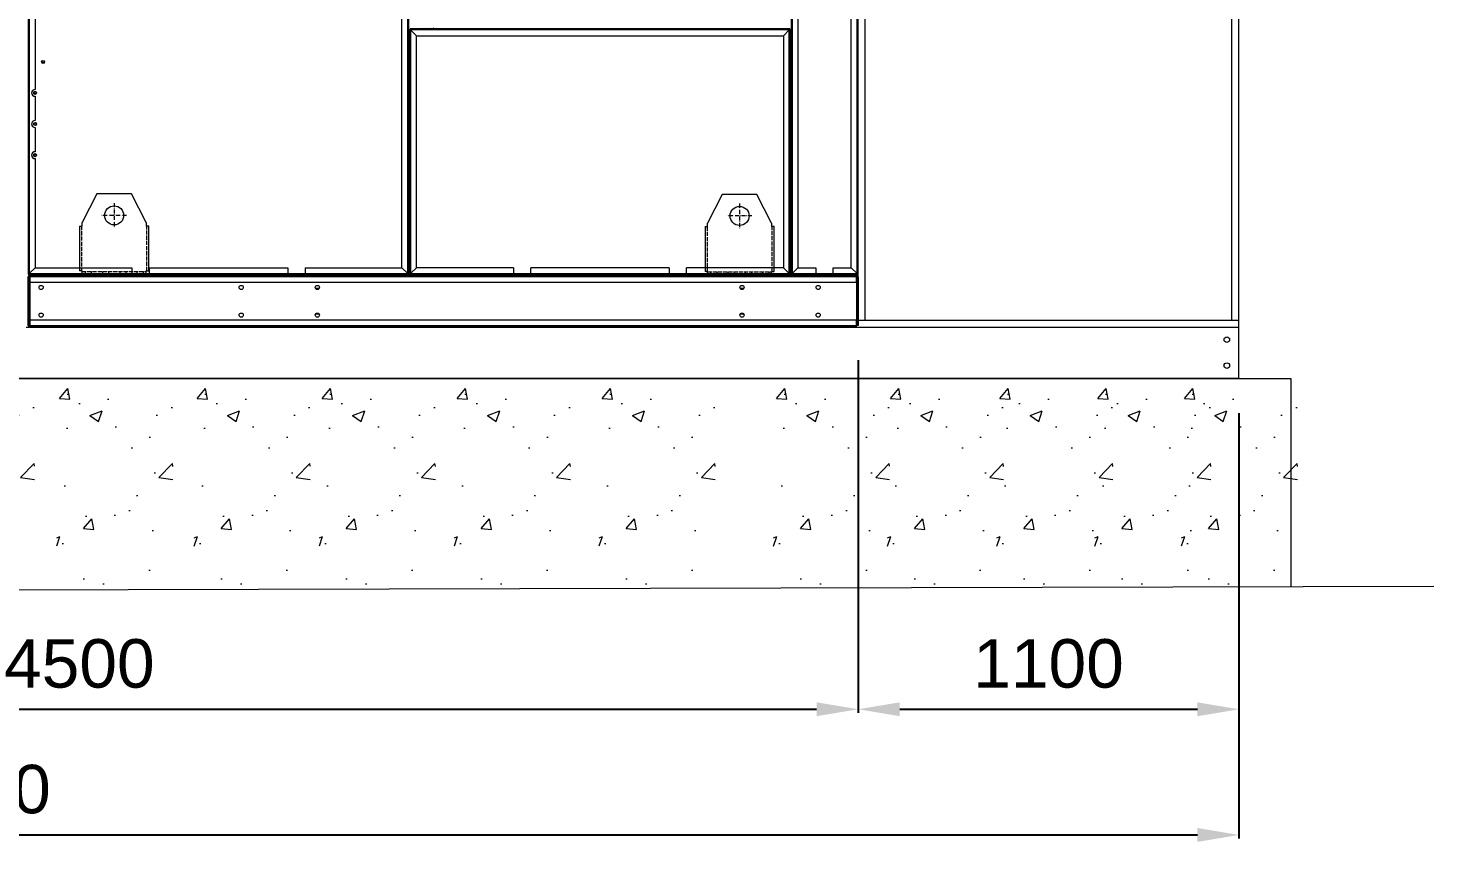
# Model space of a CAD drawing. Header units: millimetres. Extents: x -662982 to 31426, y -140792 to 22681.
# Drawn here: x 14714 to 18776, y 8001 to 10351 of the extents above; entities that cross this region are included whole.
import ezdxf

# ---------------------------------------------------------------- set-up
doc = ezdxf.new("R2010")
doc.units = ezdxf.units.MM
doc.linetypes.add('DASHDOT', pattern=[18.5, 12, -3, 0.5, -3])
doc.linetypes.add('DASHED', pattern=[15, 12, -3])
doc.layers.add('냉각탑_기초', color=23, linetype='Continuous')
doc.styles.get("Standard").update_dxf_attribs({"font": 'arial.ttf'})
doc.dimstyles.new('1.40', dxfattribs={"dimscale": 20, "dimtxt": 1.5, "dimasz": 1, "dimexe": 0.5, "dimexo": 0.5, "dimgap": 0.5, "dimtad": 1, "dimdec": 0, "dimzin": 0, "dimdsep": 46, "dimtxsty": 'Standard', "dimcen": 0, "dimclrd": 2, "dimclre": 2, "dimclrt": 3, "dimadec": 0, "dimazin": 0, "dimtfac": 1, "dimtdec": 0, "dimtmove": 0, "dimatfit": 0, "dimfxl": 1, "dimtolj": 1, "dimtzin": 0, "dimlwd": -1, "dimlwe": -1, "dimarcsym": 0})

# ---------------------------------------------------------------- blocks, each defined once
blk = doc.blocks.new('*D252')
at = {"color": 2, "transparency": 16777216}
for p, q in [((12612.3, 9387.4), (12612.3, 8373.9)), ((17112.3, 9392.1), (17112.3, 8373.9)), ((12732.3, 8383.9), (16992.3, 8383.9))]:
    blk.add_line(p, q, dxfattribs=at)
for points in [[(12732.3, 8403.9), (12732.3, 8363.9), (12612.3, 8383.9)], [(16992.3, 8403.9), (16992.3, 8363.9), (17112.3, 8383.9)]]:
    blk.add_solid(points, dxfattribs=at)
at = {"layer": 'Defpoints', "color": 0, "transparency": 16777216}
for p in [(12612.3, 9487.4), (17112.3, 9492.1), (17112.3, 8383.9)]:
    blk.add_point(p, dxfattribs=at)
at = {"color": 3, "lineweight": 5, "transparency": 16777216, "insert": (14862.3, 8515.4), "char_height": 140, "attachment_point": 5}
blk.add_mtext('\\A1;4500', dxfattribs=at)
blk = doc.blocks.new('*D253')
at = {"color": 2, "transparency": 16777216}
for p, q in [((17112.3, 9392.1), (17112.3, 8373.9)), ((18212.3, 9239.1), (18212.3, 8373.9)), ((17232.3, 8383.9), (18092.3, 8383.9))]:
    blk.add_line(p, q, dxfattribs=at)
for points in [[(17232.3, 8403.9), (17232.3, 8363.9), (17112.3, 8383.9)], [(18092.3, 8403.9), (18092.3, 8363.9), (18212.3, 8383.9)]]:
    blk.add_solid(points, dxfattribs=at)
at = {"layer": 'Defpoints', "color": 0, "transparency": 16777216}
for p in [(17112.3, 9492.1), (18212.3, 9339.1), (18212.3, 8383.9)]:
    blk.add_point(p, dxfattribs=at)
at = {"color": 3, "lineweight": 5, "transparency": 16777216, "insert": (17662.3, 8515.4), "char_height": 140, "attachment_point": 5}
blk.add_mtext('\\A1;1100', dxfattribs=at)
blk = doc.blocks.new('*D254')
at = {"color": 2, "transparency": 16777216}
for p, q in [((10912.3, 9239.1), (10912.3, 8010.9)), ((18212.3, 9239.1), (18212.3, 8010.9)), ((11032.3, 8020.9), (18092.3, 8020.9))]:
    blk.add_line(p, q, dxfattribs=at)
for points in [[(11032.3, 8040.9), (11032.3, 8000.9), (10912.3, 8020.9)], [(18092.3, 8040.9), (18092.3, 8000.9), (18212.3, 8020.9)]]:
    blk.add_solid(points, dxfattribs=at)
at = {"layer": 'Defpoints', "color": 0, "transparency": 16777216}
for p in [(10912.3, 9339.1), (18212.3, 9339.1), (18212.3, 8020.9)]:
    blk.add_point(p, dxfattribs=at)
at = {"color": 3, "lineweight": 5, "transparency": 16777216, "insert": (14562.3, 8152.4), "char_height": 140, "attachment_point": 5}
blk.add_mtext('\\A1;7300', dxfattribs=at)
blk = doc.blocks.new('457536')
at = {"color": 7, "lineweight": 5}
for p, q in [((114592.520962, 89152.297332), (114550.020962, 89069.297332)), ((114692.520962, 89152.297332), (114592.520962, 89152.297332)), ((114735.020962, 89069.297332), (114692.520962, 89152.297332)), ((114542.520962, 89059.297332), (114542.520962, 88929.797332)), ((114742.520962, 88929.797332), (114742.520962, 89059.297332)), ((114550.020962, 88922.297332), (114735.020962, 88922.297332))]:
    blk.add_line(p, q, dxfattribs=at)
at = {"color": 7, "linetype": 'DASHDOT', "lineweight": 5}
for p, q in [((114642.520962, 89126.047332), (114642.520962, 89054.547332)), ((114678.270962, 89090.297332), (114606.770962, 89090.297332))]:
    blk.add_line(p, q, dxfattribs=at)
at = {"color": 7, "lineweight": 5, "ltscale": 0.125}
for p, q in [((114550.020962, 89059.297332), (114550.020962, 89069.297332)), ((114735.020962, 89069.297332), (114735.020962, 89059.297332))]:
    blk.add_line(p, q, dxfattribs=at)
at = {"color": 7, "lineweight": 5, "ltscale": 0.09375}
for p, q in [((114542.520962, 89059.297332), (114550.020962, 89059.297332)), ((114742.520962, 89059.297332), (114735.020962, 89059.297332)), ((114550.020962, 88929.797332), (114542.520962, 88929.797332)), ((114550.020962, 88922.297332), (114550.020962, 88929.797332)), ((114735.020962, 88929.797332), (114742.520962, 88929.797332)), ((114735.020962, 88922.297332), (114735.020962, 88929.797332))]:
    blk.add_line(p, q, dxfattribs=at)
at = {"color": 7, "linetype": 'DASHED', "lineweight": 5}
for p, q in [((114548.520962, 89059.297332), (114548.520962, 88929.797332)), ((114736.520962, 88929.797332), (114736.520962, 89059.297332)), ((114550.020962, 88928.297332), (114735.020962, 88928.297332))]:
    blk.add_line(p, q, dxfattribs=at)
at = {"color": 7, "linetype": 'DASHED', "lineweight": 5, "ltscale": 0.075}
for p, q in [((114558.520962, 88928.297332), (114558.520962, 88922.297332)), ((114576.520962, 88928.297332), (114576.520962, 88922.297332)), ((114608.520962, 88928.297332), (114608.520962, 88922.297332)), ((114626.520962, 88928.297332), (114626.520962, 88922.297332)), ((114658.520962, 88928.297332), (114658.520962, 88922.297332)), ((114676.520962, 88928.297332), (114676.520962, 88922.297332)), ((114708.520962, 88928.297332), (114708.520962, 88922.297332)), ((114726.520962, 88928.297332), (114726.520962, 88922.297332))]:
    blk.add_line(p, q, dxfattribs=at)
at = {"color": 7, "lineweight": 5}
blk.add_circle((114642.520962, 89090.297332), 27.5, dxfattribs=at)
blk = doc.blocks.new('1')
at = {"color": 7, "lineweight": 20}
for p, q in [((14714.3, 12484.3), (14714.3, 9642.5)), ((14717.4, 12484.3), (14717.4, 9642.5)), ((15811.2, 9642.5), (15811.2, 12484.3)), ((15814.3, 9642.5), (15814.3, 12484.3)), ((16918.3, 12484.3), (16918.3, 9642.5)), ((16921.4, 12484.3), (16921.4, 9642.5)), ((17109.2, 9642.5), (17109.2, 12484.3)), ((17112.3, 9642.5), (17112.3, 12484.3)), ((14734.3, 12457.4), (14734.3, 10174.4)), ((15794.3, 9659.4), (15794.3, 12458.7)), ((16938.3, 12458.7), (16938.3, 9659.4)), ((17132.3, 9507.4), (17132.3, 12467.4)), ((17092.3, 9659.4), (17092.3, 11648.5)), ((16913.2, 10349.4), (15819.4, 10349.4)), ((16913.2, 10346.3), (15819.4, 10346.3)), ((15836.3, 10329.4), (16896.3, 10329.4)), ((14716.3, 9639), (17112.3, 9639)), ((14716.3, 9637.4), (17112.3, 9637.4)), ((14717.4, 9639.4), (15811.2, 9639.4)), ((17107.6, 9637.4), (14719, 9637.4)), ((17107.6, 9632.7), (14719, 9632.7)), ((15819.4, 9639.4), (16913.2, 9639.4)), ((14719, 9617.4), (17107.6, 9617.4)), ((17107.6, 9507.4), (14719, 9507.4)), ((17107.6, 9487.4), (14717, 9487.4)), ((14719, 9492.1), (17107.6, 9492.1)), ((14719, 9487.4), (17107.6, 9487.4))]:
    blk.add_line(p, q, dxfattribs=at)
at = {"lineweight": 20}
for p, q in [((18212.3, 9487.4), (18212.3, 12487.4)), ((18192.3, 9507.4), (18192.3, 12467.4)), ((17112.3, 9507.4), (18212.3, 9507.4)), ((17112.3, 9487.4), (18212.3, 9487.4))]:
    blk.add_line(p, q, dxfattribs=at)
at = {"color": 7, "lineweight": 20, "ltscale": 0.001111}
for p, q in [((15814.3, 10318.4), (15816.3, 10318.4)), ((16202.1, 10349.4), (16202.1, 10351.4)), ((16206.8, 10349.4), (16206.8, 10351.4)), ((16222.1, 10351.4), (16222.1, 10349.4)), ((16282.1, 10349.4), (16282.1, 10351.4)), ((16297.4, 10351.4), (16297.4, 10349.4)), ((16302.1, 10351.4), (16302.1, 10349.4)), ((15814.3, 9944), (15816.3, 9944)), ((15814.3, 9939.3), (15816.3, 9939.3)), ((15814.3, 9924), (15816.3, 9924)), ((16918.3, 9947.2), (16916.3, 9947.2)), ((16918.3, 9945.6), (16916.3, 9945.6)), ((16916.3, 9944), (16918.3, 9944)), ((16916.3, 9939.3), (16918.3, 9939.3)), ((16916.3, 9924), (16918.3, 9924)), ((15816.3, 9834), (15814.3, 9834)), ((16918.3, 9834), (16916.3, 9834)), ((15816.3, 9818.7), (15814.3, 9818.7)), ((15816.3, 9814), (15814.3, 9814)), ((16918.3, 9818.7), (16916.3, 9818.7)), ((16918.3, 9814), (16916.3, 9814)), ((16918.3, 9814), (16916.3, 9814)), ((16918.3, 9809), (16916.3, 9809)), ((16916.3, 9799), (16918.3, 9799)), ((16916.3, 9794), (16918.3, 9794)), ((16918.3, 9659), (16916.3, 9659)), ((16918.3, 9654), (16916.3, 9654))]:
    blk.add_line(p, q, dxfattribs=at)
at = {"color": 7, "lineweight": 20, "ltscale": 0.000833333}
for p, q in [((15816.3, 10347.8), (15816.3, 10346.3)), ((15819.4, 10349.4), (15817.9, 10349.4)), ((15817.9, 10346.3), (15817.9, 10347.8)), ((15817.9, 10347.8), (15819.4, 10347.8)), ((16914.7, 10349.4), (16913.2, 10349.4)), ((16913.2, 10347.8), (16914.7, 10347.8)), ((16914.7, 10347.8), (16914.7, 10346.3)), ((16916.3, 10346.3), (16916.3, 10347.8)), ((14714.3, 9642.5), (14714.3, 9641)), ((14715.9, 9641), (14715.9, 9642.5)), ((14717.4, 9641), (14715.9, 9641)), ((14715.9, 9639.4), (14717.4, 9639.4)), ((14717.5, 9632.7), (14719, 9632.7)), ((15811.2, 9642.5), (15811.2, 9641)), ((15812.7, 9641), (15811.2, 9641)), ((15811.2, 9639.4), (15812.7, 9639.4)), ((15812.7, 9642.5), (15812.7, 9641)), ((15814.3, 9641), (15814.3, 9642.5)), ((15816.3, 9642.5), (15816.3, 9641)), ((15817.9, 9641), (15817.9, 9642.5)), ((15819.4, 9641), (15817.9, 9641)), ((15817.9, 9639.4), (15819.4, 9639.4)), ((16914.7, 9641), (16913.2, 9641)), ((16913.2, 9639.4), (16914.7, 9639.4)), ((16914.7, 9642.5), (16914.7, 9641)), ((16916.3, 9641), (16916.3, 9642.5)), ((16918.3, 9642.5), (16918.3, 9641)), ((16919.9, 9641), (16919.9, 9642.5)), ((16921.4, 9641), (16919.9, 9641)), ((16919.9, 9639.4), (16921.4, 9639.4)), ((17109.1, 9632.7), (17107.6, 9632.7)), ((17109.2, 9642.5), (17109.2, 9641)), ((17110.7, 9641), (17109.2, 9641)), ((17109.2, 9639.4), (17110.7, 9639.4)), ((17110.7, 9642.5), (17110.7, 9641)), ((17112.3, 9641), (17112.3, 9642.5)), ((14717.5, 9492.1), (14719, 9492.1)), ((17109.1, 9492.1), (17107.6, 9492.1))]:
    blk.add_line(p, q, dxfattribs=at)
at = {"color": 7, "lineweight": 20, "ltscale": 0.000888889}
for p, q in [((15816.3, 10347.8), (15817.9, 10347.8)), ((15816.3, 10346.3), (15817.9, 10346.3)), ((15817.9, 10349.4), (15817.9, 10347.8)), ((16913.2, 10349.4), (16913.2, 10347.8)), ((16914.7, 10349.4), (16914.7, 10347.8)), ((16916.3, 10347.8), (16914.7, 10347.8)), ((16916.3, 10346.3), (16914.7, 10346.3)), ((14714.3, 9642.5), (14715.9, 9642.5)), ((14714.3, 9641), (14715.9, 9641)), ((14715.9, 9639.4), (14715.9, 9641)), ((14716.3, 9639), (14716.3, 9637.4)), ((14717.4, 9639.4), (14717.4, 9641)), ((15811.2, 9639.4), (15811.2, 9641)), ((15814.3, 9642.5), (15812.7, 9642.5)), ((15812.7, 9639.4), (15812.7, 9641)), ((15814.3, 9641), (15812.7, 9641)), ((15816.3, 9641), (15817.9, 9641)), ((15817.9, 9639.4), (15817.9, 9641)), ((16913.2, 9639.4), (16913.2, 9641)), ((16914.7, 9639.4), (16914.7, 9641)), ((16916.3, 9641), (16914.7, 9641)), ((16918.3, 9642.5), (16919.9, 9642.5)), ((16918.3, 9641), (16919.9, 9641)), ((16919.9, 9639.4), (16919.9, 9641)), ((16921.4, 9639.4), (16921.4, 9641)), ((17109.2, 9639.4), (17109.2, 9641)), ((17112.3, 9642.5), (17110.7, 9642.5)), ((17110.7, 9639.4), (17110.7, 9641)), ((17112.3, 9641), (17110.7, 9641)), ((17112.3, 9639), (17112.3, 9637.4))]:
    blk.add_line(p, q, dxfattribs=at)
at = {"color": 7, "lineweight": 20, "ltscale": 0.391}
for p, q in [((15816.3, 10346.3), (15816.3, 9642.5)), ((15819.4, 10346.3), (15819.4, 9642.5)), ((16913.2, 9642.5), (16913.2, 10346.3)), ((16916.3, 9642.5), (16916.3, 10346.3))]:
    blk.add_line(p, q, dxfattribs=at)
at = {"color": 7, "lineweight": 20, "ltscale": 0.000251392}
for p, q in [((15819.4, 10349.4), (15819.4, 10349)), ((15816.3, 9642.5), (15816.7, 9642.5)), ((15819.4, 9639.4), (15819.4, 9639.9)), ((16916.3, 9642.5), (16915.8, 9642.5))]:
    blk.add_line(p, q, dxfattribs=at)
at = {"color": 7, "lineweight": 20, "ltscale": 0.001722}
for p, q in [((15819.4, 10346.3), (15819.4, 10349.4)), ((14717.4, 9642.5), (14714.3, 9642.5)), ((14717.4, 9642.5), (14717.4, 9639.4)), ((15811.2, 9642.5), (15814.3, 9642.5)), ((15819.4, 9642.5), (15816.3, 9642.5)), ((15819.4, 9642.5), (15819.4, 9639.4)), ((16913.2, 9642.5), (16916.3, 9642.5)), ((16921.4, 9642.5), (16918.3, 9642.5)), ((16921.4, 9642.5), (16921.4, 9639.4)), ((17109.2, 9642.5), (17112.3, 9642.5))]:
    blk.add_line(p, q, dxfattribs=at)
at = {"color": 7, "lineweight": 20, "ltscale": 0.013278}
for p, q in [((15836.3, 10329.4), (15819.4, 10346.3)), ((15819.4, 10346.3), (15836.3, 10329.4)), ((16913.2, 10346.3), (16896.3, 10329.4)), ((16896.3, 10329.4), (16913.2, 10346.3)), ((14717.4, 9642.5), (14734.3, 9659.4)), ((14734.3, 9659.4), (14717.4, 9642.5)), ((15811.2, 9642.5), (15794.3, 9659.4)), ((15794.3, 9659.4), (15811.2, 9642.5)), ((15836.3, 9659.4), (15819.4, 9642.5)), ((15819.4, 9642.5), (15836.3, 9659.4)), ((16913.2, 9642.5), (16896.3, 9659.4)), ((16896.3, 9659.4), (16913.2, 9642.5)), ((16921.4, 9642.5), (16938.3, 9659.4)), ((16938.3, 9659.4), (16921.4, 9642.5)), ((17109.2, 9642.5), (17092.3, 9659.4)), ((17092.3, 9659.4), (17109.2, 9642.5))]:
    blk.add_line(p, q, dxfattribs=at)
at = {"color": 7, "lineweight": 20, "ltscale": 0.372222}
for p, q in [((15836.3, 9659.4), (15836.3, 10329.4)), ((16896.3, 10329.4), (16896.3, 9659.4))]:
    blk.add_line(p, q, dxfattribs=at)
at = {"color": 7, "lineweight": 20, "ltscale": 0.001571}
blk.add_line((15855.1, 10349.4), (15853.1, 10351.4), dxfattribs=at)
at = {"color": 7, "lineweight": 20, "ltscale": 0.002222}
blk.add_line((15886.8, 10351.4), (15883.4, 10349.4), dxfattribs=at)
blk.add_line((15886.8, 10351.4), (15883.4, 10349.4), dxfattribs=at)
at = {"color": 7, "lineweight": 20, "ltscale": 0.001283}
blk.add_line((15887.4, 10351.4), (15888.5, 10349.4), dxfattribs=at)
blk.add_line((15887.4, 10351.4), (15888.5, 10349.4), dxfattribs=at)
at = {"color": 7, "lineweight": 20, "ltscale": 0.038889}
for p, q in [((14734.3, 10154.4), (14734.3, 10084.4)), ((14734.3, 10064.4), (14734.3, 9994.4))]:
    blk.add_line(p, q, dxfattribs=at)
at = {"color": 7, "lineweight": 20, "ltscale": 0.174969}
blk.add_line((14734.3, 9974.4), (14734.3, 9659.4), dxfattribs=at)
at = {"color": 7, "lineweight": 20, "ltscale": 0.001778}
for p, q in [((14714.3, 9632.7), (14717.5, 9632.7)), ((17112.3, 9632.7), (17109.1, 9632.7)), ((14714.3, 9492.1), (14717.5, 9492.1)), ((17112.3, 9492.1), (17109.1, 9492.1))]:
    blk.add_line(p, q, dxfattribs=at)
at = {"color": 7, "lineweight": 20, "ltscale": 0.078111}
for p, q in [((14714.3, 9492.1), (14714.3, 9632.7)), ((14717.5, 9492.1), (14717.5, 9632.7)), ((17107.6, 9632.7), (17107.6, 9492.1)), ((17109.1, 9632.7), (17109.1, 9492.1)), ((17112.3, 9632.7), (17112.3, 9492.1))]:
    blk.add_line(p, q, dxfattribs=at)
at = {"color": 7, "lineweight": 20, "ltscale": 0.164944}
for p, q in [((14717.4, 9642.5), (15014.3, 9642.5)), ((15514.3, 9642.5), (15811.2, 9642.5)), ((15819.4, 9642.5), (16116.3, 9642.5)), ((16616.3, 9642.5), (16913.2, 9642.5))]:
    blk.add_line(p, q, dxfattribs=at)
at = {"color": 7, "lineweight": 20, "ltscale": 0.002611}
for p, q in [((14719, 9637.4), (14719, 9632.7)), ((17107.6, 9637.4), (17107.6, 9632.7)), ((14719, 9487.4), (14719, 9492.1)), ((17107.6, 9487.4), (17107.6, 9492.1))]:
    blk.add_line(p, q, dxfattribs=at)
at = {"color": 7, "lineweight": 20, "ltscale": 0.0085}
for p, q in [((14719, 9632.7), (14719, 9617.4)), ((17107.6, 9617.4), (17107.6, 9632.7)), ((14719, 9507.4), (14719, 9492.1)), ((17107.6, 9492.1), (17107.6, 9507.4))]:
    blk.add_line(p, q, dxfattribs=at)
at = {"color": 7, "lineweight": 20, "ltscale": 0.155556}
for p, q in [((14734.3, 9659.4), (15014.3, 9659.4)), ((15514.3, 9659.4), (15794.3, 9659.4)), ((16116.3, 9659.4), (15836.3, 9659.4)), ((16896.3, 9659.4), (16616.3, 9659.4))]:
    blk.add_line(p, q, dxfattribs=at)
at = {"color": 7, "lineweight": 20, "ltscale": 0.009389}
for p, q in [((15014.3, 9659.4), (15014.3, 9642.5)), ((15064.3, 9659.4), (15064.3, 9642.5)), ((15464.3, 9659.4), (15464.3, 9642.5)), ((15514.3, 9659.4), (15514.3, 9642.5)), ((16116.3, 9659.4), (16116.3, 9642.5)), ((16166.3, 9642.5), (16166.3, 9659.4)), ((16566.3, 9659.4), (16566.3, 9642.5)), ((16616.3, 9642.5), (16616.3, 9659.4)), ((16990.3, 9659.4), (16990.3, 9642.5)), ((17040.3, 9642.5), (17040.3, 9659.4))]:
    blk.add_line(p, q, dxfattribs=at)
at = {"color": 7, "lineweight": 20, "ltscale": 0.027778}
for p, q in [((15014.3, 9642.5), (15064.3, 9642.5)), ((15014.3, 9642.5), (15064.3, 9642.5)), ((15464.3, 9642.5), (15514.3, 9642.5)), ((16116.3, 9642.5), (16166.3, 9642.5)), ((16116.3, 9642.5), (16166.3, 9642.5)), ((16566.3, 9642.5), (16616.3, 9642.5)), ((16566.3, 9642.5), (16616.3, 9642.5)), ((16990.3, 9642.5), (17040.3, 9642.5))]:
    blk.add_line(p, q, dxfattribs=at)
at = {"color": 7, "lineweight": 20, "ltscale": 0.222222}
for p, q in [((15064.3, 9659.4), (15464.3, 9659.4)), ((15064.3, 9642.5), (15464.3, 9642.5)), ((16566.3, 9659.4), (16166.3, 9659.4)), ((16166.3, 9642.5), (16566.3, 9642.5))]:
    blk.add_line(p, q, dxfattribs=at)
at = {"color": 7, "lineweight": 20, "ltscale": 0.000222136}
for p, q in [((15313.4, 9639), (15313.4, 9639.4)), ((15566.4, 9639), (15566.4, 9639.4)), ((17013.4, 9639), (17013.4, 9639.4))]:
    blk.add_line(p, q, dxfattribs=at)
at = {"color": 7, "lineweight": 20, "ltscale": 0.005556}
for p, q in [((15323.4, 9639), (15313.4, 9639)), ((15566.4, 9639), (15556.4, 9639)), ((16770.4, 9639), (16760.4, 9639)), ((17013.4, 9639), (17003.4, 9639))]:
    blk.add_line(p, q, dxfattribs=at)
at = {"color": 7, "lineweight": 20, "ltscale": 0.00022214}
for p, q in [((15323.4, 9639), (15323.4, 9639.4)), ((15556.4, 9639), (15556.4, 9639.4)), ((17003.4, 9639), (17003.4, 9639.4))]:
    blk.add_line(p, q, dxfattribs=at)
at = {"color": 7, "lineweight": 20, "ltscale": 0.129444}
for p, q in [((15556.4, 9639), (15323.4, 9639)), ((17003.4, 9639), (16770.4, 9639))]:
    blk.add_line(p, q, dxfattribs=at)
at = {"color": 7, "lineweight": 20, "ltscale": 0.000222146}
blk.add_line((16760.4, 9639), (16760.4, 9639.4), dxfattribs=at)
at = {"color": 7, "lineweight": 20, "ltscale": 0.000222151}
blk.add_line((16770.4, 9639), (16770.4, 9639.4), dxfattribs=at)
at = {"color": 7, "lineweight": 20, "ltscale": 0.038278}
for p, q in [((16921.4, 9642.5), (16990.3, 9642.5)), ((17040.3, 9642.5), (17109.2, 9642.5))]:
    blk.add_line(p, q, dxfattribs=at)
at = {"color": 7, "lineweight": 20, "ltscale": 0.104333}
blk.add_line((16921.4, 9639.4), (17109.2, 9639.4), dxfattribs=at)
at = {"color": 7, "lineweight": 20, "ltscale": 0.028889}
for p, q in [((16938.3, 9659.4), (16990.3, 9659.4)), ((17040.3, 9659.4), (17092.3, 9659.4))]:
    blk.add_line(p, q, dxfattribs=at)
at = {"color": 7, "lineweight": 20, "ltscale": 0.061111}
blk.add_line((14719, 9617.4), (14719, 9507.4), dxfattribs=at)
at = {"color": 7, "lineweight": 20, "ltscale": 0.006061}
for p, q in [((15544.4, 9599.9), (15555.3, 9599.9)), ((16771.3, 9599.9), (16782.2, 9599.9))]:
    blk.add_line(p, q, dxfattribs=at)
at = {"color": 7, "lineweight": 20, "ltscale": 0.00606}
for p, q in [((15555.3, 9524.9), (15544.4, 9524.9)), ((16782.2, 9524.9), (16771.3, 9524.9))]:
    blk.add_line(p, q, dxfattribs=at)
at = {"color": 0, "lineweight": 20}
for p, q in [((14708.8, 9487.4), (14717, 9487.4)), ((17107.6, 9487.4), (17112.3, 9487.4)), ((18212.3, 9339.1), (18212.3, 9487.4)), ((18212.3, 9339.1), (10912.3, 9339.1))]:
    blk.add_line(p, q, dxfattribs=at)
at = {"color": 7, "lineweight": 20}
for centre, radius in [((14757.6, 10253.7), 4.5), ((14757.6, 10253.7), 3), ((14734.3, 10164.4), 4.5), ((14734.3, 10164.4), 3), ((14734.3, 10074.4), 4.5), ((14734.3, 10074.4), 3), ((14734.3, 9984.4), 4.5), ((14734.3, 9984.4), 3), ((14751.8, 9602.4), 6), ((15329.9, 9602.4), 6), ((15549.9, 9602.4), 6), ((16776.8, 9602.4), 6), ((16996.8, 9602.4), 6), ((14751.8, 9522.4), 6), ((15329.9, 9522.4), 6), ((15549.9, 9522.4), 6), ((16776.8, 9522.4), 6), ((16996.8, 9522.4), 6)]:
    blk.add_circle(centre, radius, dxfattribs=at)
at = {"lineweight": 20}
for centre in [(18177.3, 9451.6), (18177.3, 9376.6)]:
    blk.add_circle(centre, 8, dxfattribs=at)
at = {"color": 7, "lineweight": 20}
for centre, radius, start, end in [((15872.1, 10354.5), 10, 197.7541, 210.3255), ((15873.1, 10354.5), 4.5, 222.6586, 317.3414), ((14734.3, 10164.4), 10, 90, 270), ((14734.3, 10074.4), 10, 90, 270), ((14734.3, 9984.4), 10, 90, 270), ((14719, 9632.7), 4.7, 90.1877, 180), ((14719, 9632.7), 1.5, 90, 180), ((17107.6, 9632.7), 4.7, 0, 89.8123), ((17107.6, 9632.7), 1.5, 0, 90), ((14719, 9492.1), 4.7, 180, 270), ((14719, 9492.1), 1.5, 180, 270)]:
    blk.add_arc(centre, radius, start, end, dxfattribs=at)
at = {"color": 0, "lineweight": 20}
for p in [(-99679.7, -79279.8), (-97872.7, -79281.3)]:
    blk.add_blockref('457536', p, dxfattribs=at)

msp = doc.modelspace()

# ---------------------------------------------------------------- hatches: boundary and pattern name
at = {"layer": '냉각탑_기초', "lineweight": 20, "ltscale": 30}
h = msp.add_hatch(dxfattribs=at)
h.set_pattern_fill('AR-CONC', color=256, scale=50, style=0)
h.set_pattern_definition([(50, (-196.1, -7202.27), (358.63, -31.376), [37.5, -412.5]), (355, (-196.1, -7202.27), (-69.3757, 376.096), [30, -330]), (100.4514, (-166.2, -7204.88), (289.2547, 344.72), [31.87, -350.571]), (46.1842, (-196.1, -7102.27), (533.6205, -82.7595), [56.25, -618.75]), (96.6356, (-151.63, -7109.16), (467.331, 487.059), [47.805, -525.856]), (351.1842, (-196.1, -7102.27), (467.331, 487.059), [45, -495]), (21, (-146.1, -7127.27), (298.4535, -201.3094), [37.5, -412.5]), (326, (-146.1, -7127.27), (121.6577, 362.575), [30, -330]), (71.4514, (-121.23, -7144.04), (420.1113, 161.265), [31.87, -350.571]), (37.5, (-196.1, -7202.27), (6.0799, 166.4469), [0, -326, 0, -335, 0, -331.25]), (7.5, (-196.1, -7202.27), (131.5348, 197.2059), [0, -191, 0, -318.5, 0, -126.25]), (327.5, (-307.6, -7202.27), (266.9112, -11.2774), [0, -125, 0, -390, 0, -517.5]), (317.5, (-357.6, -7202.27), (291.593, 50.0525), [0, -162.5, 0, -259, 0, -367.5])])
h.paths.add_polyline_path([(14732.4, 9339.1), (14397.4, 9339.1), (14397.4, 8739.1), (14732.4, 8739.1)])
h = msp.add_hatch(dxfattribs=at)
h.set_pattern_fill('AR-CONC', color=256, scale=50, style=0)
h.set_pattern_definition([(50, (203.53, -7202.27), (358.63, -31.376), [37.5, -412.5]), (355, (203.53, -7202.27), (-69.3757, 376.096), [30, -330]), (100.4514, (233.4, -7204.88), (289.2547, 344.72), [31.87, -350.571]), (46.1842, (203.53, -7102.27), (533.6205, -82.7595), [56.25, -618.75]), (96.6356, (248, -7109.16), (467.331, 487.059), [47.805, -525.856]), (351.1842, (203.5, -7102.27), (467.331, 487.059), [45, -495]), (21, (253.53, -7127.27), (298.4535, -201.3094), [37.5, -412.5]), (326, (253.53, -7127.27), (121.6577, 362.575), [30, -330]), (71.4514, (278.4, -7144.04), (420.1113, 161.265), [31.87, -350.571]), (37.5, (203.53, -7202.27), (6.0799, 166.4469), [0, -326, 0, -335, 0, -331.25]), (7.5, (203.53, -7202.27), (131.5348, 197.2059), [0, -191, 0, -318.5, 0, -126.25]), (327.5, (92.03, -7202.27), (266.9112, -11.2774), [0, -125, 0, -390, 0, -517.5]), (317.5, (42.03, -7202.27), (291.593, 50.0525), [0, -162.5, 0, -259, 0, -367.5])])
h.paths.add_polyline_path([(15132.1, 9339.1), (14797.1, 9339.1), (14797.1, 8739.1), (15132.1, 8739.1)])
h = msp.add_hatch(dxfattribs=at)
h.set_pattern_fill('AR-CONC', color=256, scale=50, style=0)
h.set_pattern_definition([(50, (600.62, -7202.27), (358.63, -31.376), [37.5, -412.5]), (355, (600.6, -7202.27), (-69.3757, 376.096), [30, -330]), (100.4514, (630.5, -7204.88), (289.2547, 344.72), [31.87, -350.571]), (46.1842, (600.6, -7102.27), (533.6205, -82.7595), [56.25, -618.75]), (96.6356, (645.1, -7109.16), (467.331, 487.059), [47.805, -525.856]), (351.1842, (600.6, -7102.27), (467.331, 487.059), [45, -495]), (21, (650.62, -7127.27), (298.4535, -201.3094), [37.5, -412.5]), (326, (650.6, -7127.27), (121.6577, 362.575), [30, -330]), (71.4514, (675.5, -7144.04), (420.1113, 161.265), [31.87, -350.571]), (37.5, (600.62, -7202.27), (6.0799, 166.4469), [0, -326, 0, -335, 0, -331.25]), (7.5, (600.62, -7202.27), (131.5348, 197.2059), [0, -191, 0, -318.5, 0, -126.25]), (327.5, (489.12, -7202.27), (266.9112, -11.2774), [0, -125, 0, -390, 0, -517.5]), (317.5, (439.12, -7202.27), (291.593, 50.0525), [0, -162.5, 0, -259, 0, -367.5])])
h.paths.add_polyline_path([(15529.1, 9339.1), (15194.1, 9339.1), (15194.1, 8739.1), (15529.1, 8739.1)])
h = msp.add_hatch(dxfattribs=at)
h.set_pattern_fill('AR-CONC', color=256, scale=50, style=0)
h.set_pattern_definition([(50, (962.25, -7202.27), (358.63, -31.376), [37.5, -412.5]), (355, (962.25, -7202.27), (-69.3757, 376.096), [30, -330]), (100.4514, (992.14, -7204.88), (289.2547, 344.72), [31.87, -350.571]), (46.1842, (962.25, -7102.27), (533.6205, -82.7595), [56.25, -618.75]), (96.6356, (1006.7, -7109.16), (467.331, 487.059), [47.805, -525.856]), (351.1842, (962.25, -7102.27), (467.331, 487.059), [45, -495]), (21, (1012.25, -7127.27), (298.4535, -201.3094), [37.5, -412.5]), (326, (1012.25, -7127.27), (121.6577, 362.575), [30, -330]), (71.4514, (1037.12, -7144.04), (420.1113, 161.265), [31.87, -350.571]), (37.5, (962.25, -7202.27), (6.0799, 166.4469), [0, -326, 0, -335, 0, -331.25]), (7.5, (962.25, -7202.27), (131.5348, 197.2059), [0, -191, 0, -318.5, 0, -126.25]), (327.5, (850.75, -7202.27), (266.9112, -11.2774), [0, -125, 0, -390, 0, -517.5]), (317.5, (800.75, -7202.27), (291.593, 50.0525), [0, -162.5, 0, -259, 0, -367.5])])
h.paths.add_polyline_path([(15890.8, 9339.1), (15555.8, 9339.1), (15555.8, 8739.1), (15890.8, 8739.1)])
h = msp.add_hatch(dxfattribs=at)
h.set_pattern_fill('AR-CONC', color=256, scale=50, style=0)
h.set_pattern_definition([(50, (1352.25, -7202.27), (358.63, -31.376), [37.5, -412.5]), (355, (1352.25, -7202.27), (-69.3757, 376.096), [30, -330]), (100.4514, (1382.13, -7204.88), (289.2547, 344.72), [31.87, -350.571]), (46.1842, (1352.25, -7102.27), (533.6205, -82.7595), [56.25, -618.75]), (96.6356, (1396.7, -7109.16), (467.331, 487.059), [47.805, -525.856]), (351.1842, (1352.25, -7102.27), (467.331, 487.059), [45, -495]), (21, (1402.25, -7127.27), (298.4535, -201.3094), [37.5, -412.5]), (326, (1402.25, -7127.27), (121.6577, 362.575), [30, -330]), (71.4514, (1427.12, -7144.04), (420.1113, 161.265), [31.87, -350.571]), (37.5, (1352.25, -7202.27), (6.0799, 166.4469), [0, -326, 0, -335, 0, -331.25]), (7.5, (1352.25, -7202.27), (131.5348, 197.2059), [0, -191, 0, -318.5, 0, -126.25]), (327.5, (1240.75, -7202.27), (266.9112, -11.2774), [0, -125, 0, -390, 0, -517.5]), (317.5, (1190.75, -7202.27), (291.593, 50.0525), [0, -162.5, 0, -259, 0, -367.5])])
h.paths.add_polyline_path([(16280.8, 9339.1), (15945.8, 9339.1), (15945.8, 8739.1), (16280.8, 8739.1)])
h = msp.add_hatch(dxfattribs=at)
h.set_pattern_fill('AR-CONC', color=256, scale=50, style=0)
h.set_pattern_definition([(50, (1770.75, -7202.27), (358.63, -31.376), [37.5, -412.5]), (355, (1770.75, -7202.27), (-69.3757, 376.096), [30, -330]), (100.4514, (1800.64, -7204.88), (289.2547, 344.72), [31.87, -350.571]), (46.1842, (1770.75, -7102.27), (533.6205, -82.7595), [56.25, -618.75]), (96.6356, (1815.2, -7109.16), (467.331, 487.059), [47.805, -525.856]), (351.1842, (1770.75, -7102.27), (467.331, 487.059), [45, -495]), (21, (1820.75, -7127.27), (298.4535, -201.3094), [37.5, -412.5]), (326, (1820.75, -7127.27), (121.6577, 362.575), [30, -330]), (71.4514, (1845.62, -7144.04), (420.1113, 161.265), [31.87, -350.571]), (37.5, (1770.75, -7202.27), (6.0799, 166.4469), [0, -326, 0, -335, 0, -331.25]), (7.5, (1770.75, -7202.27), (131.5348, 197.2059), [0, -191, 0, -318.5, 0, -126.25]), (327.5, (1659.25, -7202.27), (266.9112, -11.2774), [0, -125, 0, -390, 0, -517.5]), (317.5, (1609.25, -7202.27), (291.593, 50.0525), [0, -162.5, 0, -259, 0, -367.5])])
h.paths.add_polyline_path([(16699.3, 9339.1), (16364.3, 9339.1), (16364.3, 8739.1), (16699.3, 8739.1)])
h = msp.add_hatch(dxfattribs=at)
h.set_pattern_fill('AR-CONC', color=256, scale=50, style=0)
h.set_pattern_definition([(50, (2274.5, -7202.27), (358.63, -31.376), [37.5, -412.5]), (355, (2274.5, -7202.27), (-69.3757, 376.096), [30, -330]), (100.4514, (2304.4, -7204.88), (289.2547, 344.72), [31.87, -350.571]), (46.1842, (2274.5, -7102.27), (533.6205, -82.7595), [56.25, -618.75]), (96.6356, (2319, -7109.16), (467.331, 487.059), [47.805, -525.856]), (351.1842, (2274.5, -7102.27), (467.331, 487.059), [45, -495]), (21, (2324.5, -7127.27), (298.4535, -201.3094), [37.5, -412.5]), (326, (2324.5, -7127.27), (121.6577, 362.575), [30, -330]), (71.4514, (2349.38, -7144.04), (420.1113, 161.265), [31.87, -350.571]), (37.5, (2274.51, -7202.27), (6.0799, 166.4469), [0, -326, 0, -335, 0, -331.25]), (7.5, (2274.5, -7202.27), (131.5348, 197.2059), [0, -191, 0, -318.5, 0, -126.25]), (327.5, (2163.01, -7202.27), (266.9112, -11.2774), [0, -125, 0, -390, 0, -517.5]), (317.5, (2113, -7202.27), (291.593, 50.0525), [0, -162.5, 0, -259, 0, -367.5])])
h.paths.add_polyline_path([(17203, 9339.1), (16868, 9339.1), (16868, 8739.1), (17203, 8739.1)])
h = msp.add_hatch(dxfattribs=at)
h.set_pattern_fill('AR-CONC', color=256, scale=50, style=0)
h.set_pattern_definition([(50, (2603.68, -7202.27), (358.63, -31.376), [37.5, -412.5]), (355, (2603.68, -7202.27), (-69.3757, 376.096), [30, -330]), (100.4514, (2633.56, -7204.88), (289.2547, 344.72), [31.87, -350.571]), (46.1842, (2603.68, -7102.27), (533.6205, -82.7595), [56.25, -618.75]), (96.6356, (2648.14, -7109.16), (467.331, 487.059), [47.805, -525.856]), (351.1842, (2603.7, -7102.27), (467.331, 487.059), [45, -495]), (21, (2653.68, -7127.27), (298.4535, -201.3094), [37.5, -412.5]), (326, (2653.68, -7127.27), (121.6577, 362.575), [30, -330]), (71.4514, (2678.55, -7144.04), (420.1113, 161.265), [31.87, -350.571]), (37.5, (2603.68, -7202.27), (6.0799, 166.4469), [0, -326, 0, -335, 0, -331.25]), (7.5, (2603.68, -7202.27), (131.5348, 197.2059), [0, -191, 0, -318.5, 0, -126.25]), (327.5, (2492.18, -7202.27), (266.9112, -11.2774), [0, -125, 0, -390, 0, -517.5]), (317.5, (2442.18, -7202.27), (291.593, 50.0525), [0, -162.5, 0, -259, 0, -367.5])])
h.paths.add_polyline_path([(17532.2, 9339.1), (17197.2, 9339.1), (17197.2, 8739.1), (17532.2, 8739.1)])
h = msp.add_hatch(dxfattribs=at)
h.set_pattern_fill('AR-CONC', color=256, scale=50, style=0)
h.set_pattern_definition([(50, (2919.68, -7202.27), (358.63, -31.376), [37.5, -412.5]), (355, (2919.68, -7202.27), (-69.3757, 376.096), [30, -330]), (100.4514, (2949.56, -7204.88), (289.2547, 344.72), [31.87, -350.571]), (46.1842, (2919.7, -7102.27), (533.6205, -82.7595), [56.25, -618.75]), (96.6356, (2964.15, -7109.16), (467.331, 487.059), [47.805, -525.856]), (351.1842, (2919.7, -7102.27), (467.331, 487.059), [45, -495]), (21, (2969.68, -7127.27), (298.4535, -201.3094), [37.5, -412.5]), (326, (2969.68, -7127.27), (121.6577, 362.575), [30, -330]), (71.4514, (2994.55, -7144.04), (420.1113, 161.265), [31.87, -350.571]), (37.5, (2919.68, -7202.27), (6.0799, 166.4469), [0, -326, 0, -335, 0, -331.25]), (7.5, (2919.68, -7202.27), (131.5348, 197.2059), [0, -191, 0, -318.5, 0, -126.25]), (327.5, (2808.18, -7202.27), (266.9112, -11.2774), [0, -125, 0, -390, 0, -517.5]), (317.5, (2758.18, -7202.27), (291.593, 50.0525), [0, -162.5, 0, -259, 0, -367.5])])
h.paths.add_polyline_path([(17848.2, 9339.1), (17513.2, 9339.1), (17513.2, 8739.1), (17848.2, 8739.1)])
h = msp.add_hatch(dxfattribs=at)
h.set_pattern_fill('AR-CONC', color=256, scale=50, style=0)
h.set_pattern_definition([(50, (3202.77, -7202.27), (358.63, -31.376), [37.5, -412.5]), (355, (3202.77, -7202.27), (-69.3757, 376.096), [30, -330]), (100.4514, (3232.65, -7204.88), (289.2547, 344.72), [31.87, -350.571]), (46.1842, (3202.77, -7102.27), (533.6205, -82.7595), [56.25, -618.75]), (96.6356, (3247.23, -7109.16), (467.331, 487.059), [47.805, -525.856]), (351.1842, (3202.77, -7102.27), (467.331, 487.059), [45, -495]), (21, (3252.77, -7127.27), (298.4535, -201.3094), [37.5, -412.5]), (326, (3252.77, -7127.27), (121.6577, 362.575), [30, -330]), (71.4514, (3277.64, -7144.04), (420.1113, 161.265), [31.87, -350.571]), (37.5, (3202.77, -7202.27), (6.0799, 166.4469), [0, -326, 0, -335, 0, -331.25]), (7.5, (3202.77, -7202.27), (131.5348, 197.2059), [0, -191, 0, -318.5, 0, -126.25]), (327.5, (3091.27, -7202.27), (266.9112, -11.2774), [0, -125, 0, -390, 0, -517.5]), (317.5, (3041.27, -7202.27), (291.593, 50.0525), [0, -162.5, 0, -259, 0, -367.5])])
h.paths.add_polyline_path([(18131.3, 9339.1), (17796.3, 9339.1), (17796.3, 8739.1), (18131.3, 8739.1)])
h = msp.add_hatch(dxfattribs=at)
h.set_pattern_fill('AR-CONC', color=256, scale=50, style=0)
h.set_pattern_definition([(50, (3452.94, -7202.27), (358.63, -31.376), [37.5, -412.5]), (355, (3452.94, -7202.27), (-69.3757, 376.096), [30, -330]), (100.4514, (3482.82, -7204.88), (289.2547, 344.72), [31.87, -350.571]), (46.1842, (3452.94, -7102.27), (533.6205, -82.7595), [56.25, -618.75]), (96.6356, (3497.4, -7109.16), (467.331, 487.059), [47.805, -525.856]), (351.1842, (3452.94, -7102.27), (467.331, 487.059), [45, -495]), (21, (3502.94, -7127.27), (298.4535, -201.3094), [37.5, -412.5]), (326, (3502.94, -7127.27), (121.6577, 362.575), [30, -330]), (71.4514, (3527.8, -7144.04), (420.1113, 161.265), [31.87, -350.571]), (37.5, (3452.94, -7202.27), (6.0799, 166.4469), [0, -326, 0, -335, 0, -331.25]), (7.5, (3452.94, -7202.27), (131.5348, 197.2059), [0, -191, 0, -318.5, 0, -126.25]), (327.5, (3341.44, -7202.27), (266.9112, -11.2774), [0, -125, 0, -390, 0, -517.5]), (317.5, (3291.44, -7202.27), (291.593, 50.0525), [0, -162.5, 0, -259, 0, -367.5])])
h.paths.add_polyline_path([(18381.5, 9339.1), (18046.5, 9339.1), (18046.5, 8739.1), (18381.5, 8739.1)])

# ---------------------------------------------------------------- linework, layer by layer
for p, q in [((10762.3, 9339.1), (18362.3, 9339.1)), ((18362.3, 9339.1), (18362.3, 8739.1)), ((10500.5, 8718.7), (18775.6, 8739.1))]:
    msp.add_line(p, q, dxfattribs=at)

# ---------------------------------------------------------------- block references
msp.add_blockref('1', (0, 0))

# ---------------------------------------------------------------- dimensions: what is measured, and where the dimension line sits
at = {"lineweight": 5}
for base, p1, p2, picture, middle in [((17112.3, 8383.9), (12612.3, 9487.4), (17112.3, 9492.1), '*D252', (14862.3, 8515.4)), ((18212.3, 8383.9), (17112.3, 9492.1), (18212.3, 9339.1), '*D253', (17662.3, 8515.4)), ((18212.3, 8020.9), (10912.3, 9339.1), (18212.3, 9339.1), '*D254', (14562.3, 8152.4))]:
    dim = msp.add_linear_dim(base=base, p1=p1, p2=p2, dimstyle='1.40', override={"dimtxt": 7, "dimasz": 6, "dimexo": 5, "dimgap": 3}, dxfattribs=at)
    dim.commit()
    dim.dimension.update_dxf_attribs({"geometry": picture, "text_midpoint": middle})

doc.saveas('drawing.dxf')
